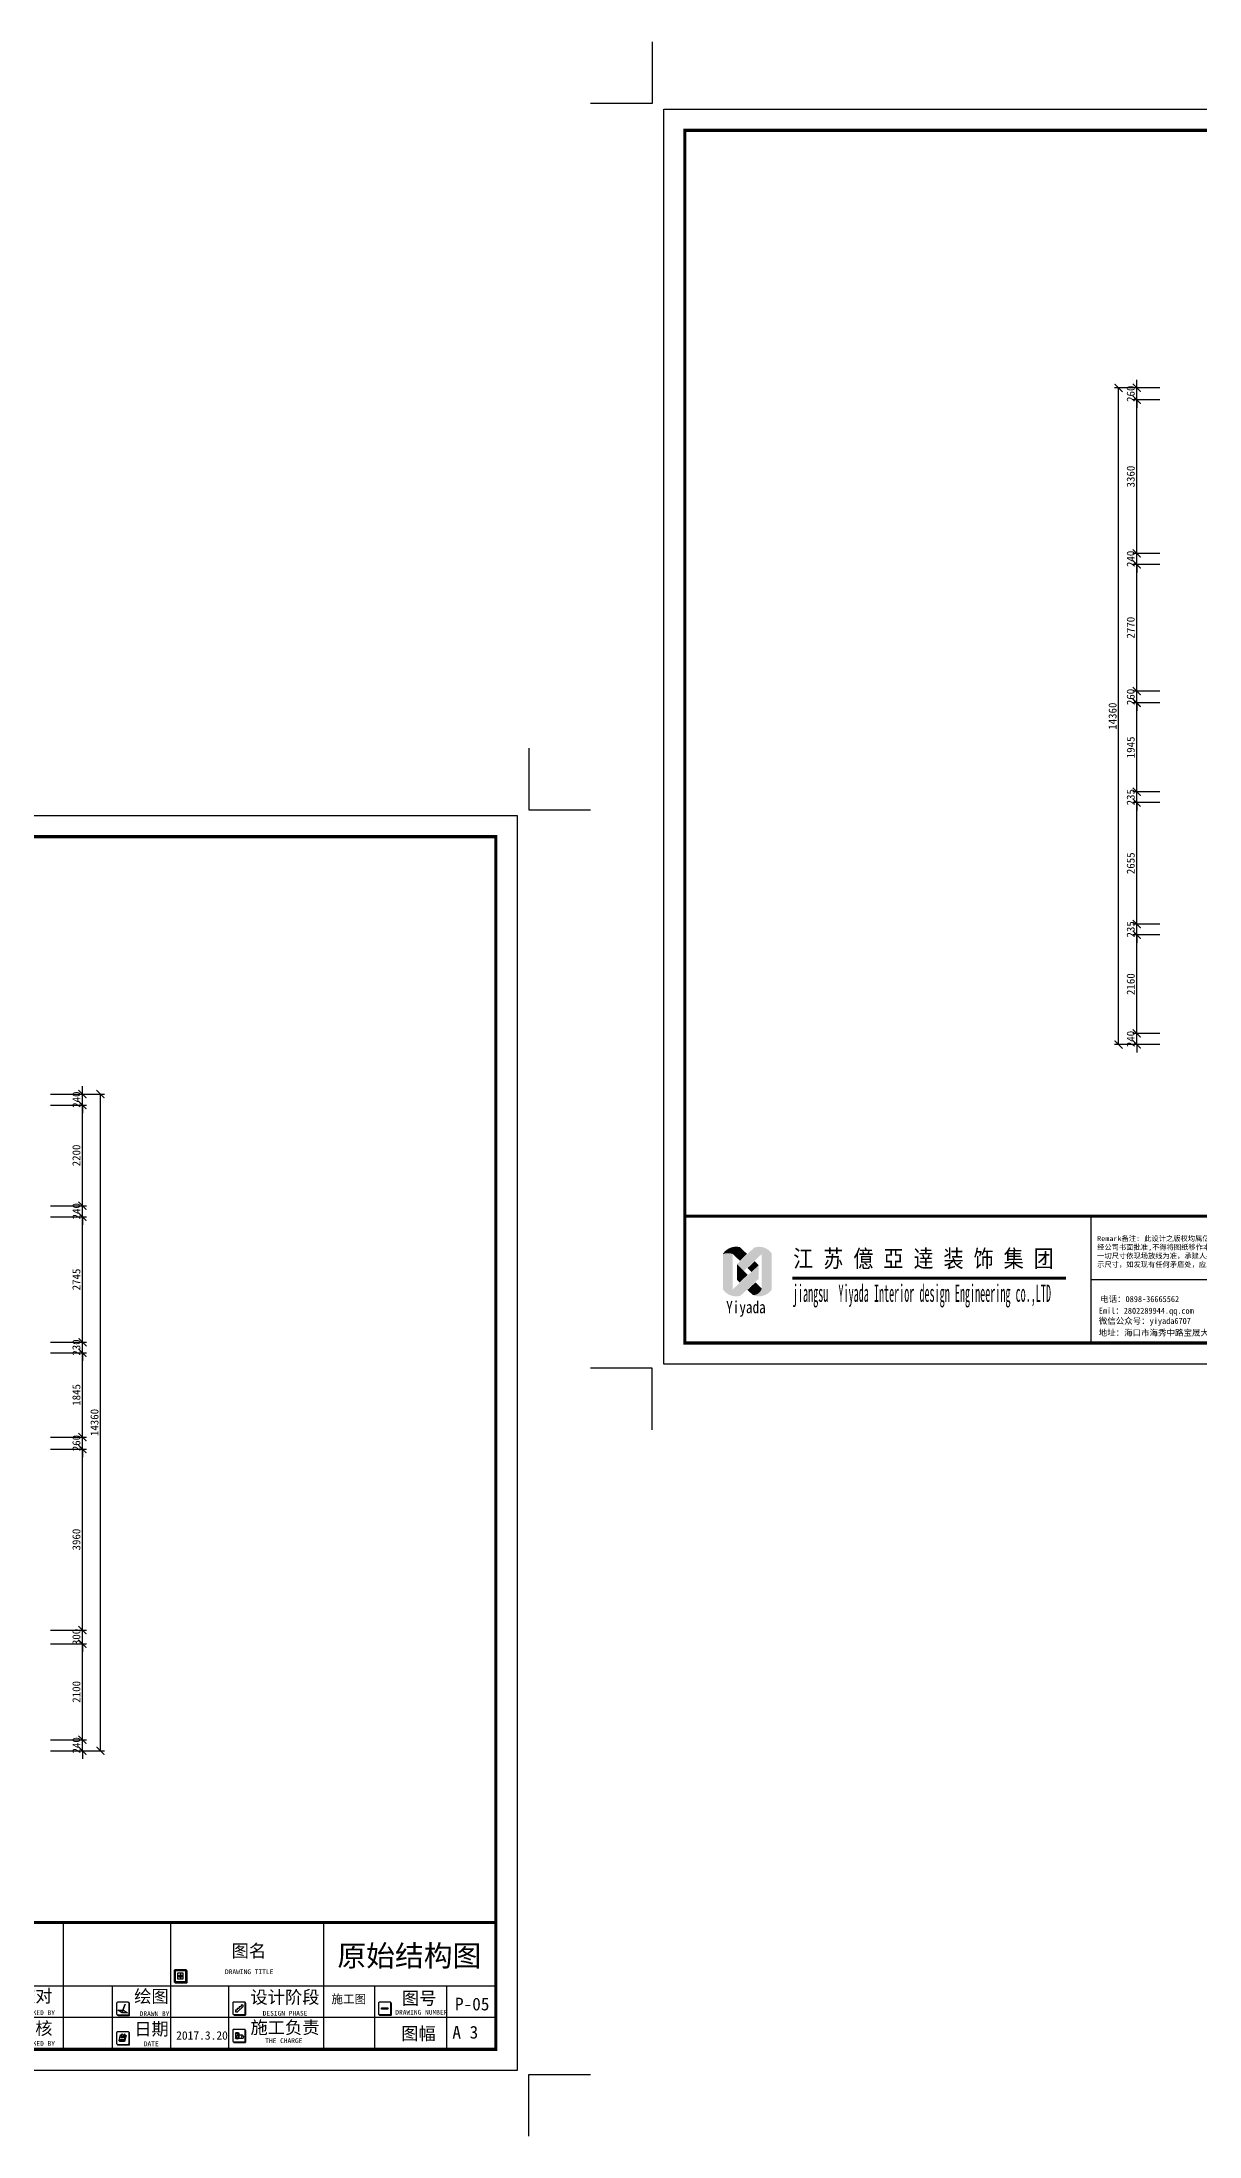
# Model space of a CAD drawing. Header units: millimetres. Extents: x -1705246 to 222838, y -3231245 to 126310.
# Drawn here: x -24833 to 494, y 80514 to 126310 of the extents above; entities that cross this region are included whole.
import ezdxf

# ---------------------------------------------------------------- set-up
doc = ezdxf.new("R2010")
doc.units = ezdxf.units.MM
doc.header["$PDMODE"] = 35
for name, color, linetype in [('0-01图框模板说明', 2, 'Continuous'), ('0-02图框细线', 136, 'Continuous'), ('0-03图名、索引', 6, 'Continuous'), ('06其他', 8, 'Continuous'), ('TK', 1, 'Continuous')]:
    doc.layers.add(name, color=color, linetype=linetype)
doc.layers.add('Z not print', color=8, linetype='Continuous', plot=False)
doc.styles.add('H1', font='')
doc.styles.get("Standard").update_dxf_attribs({"font": ''})
doc.styles.get('H1').set_extended_font_data('SimSun')
doc.styles.get('Standard').set_extended_font_data('SimSun')
doc.dimstyles.new('ISO-25', dxfattribs={"dimscale": 70, "dimtxt": 2.5, "dimasz": 2.5, "dimexe": 1.25, "dimexo": 0.625, "dimtad": 1, "dimdec": 0, "dimtxsty": 'Standard', "dimblk": 'ARCHTICK', "dimcen": 2.5, "dimclrd": 251, "dimclre": 251, "dimclrt": 3, "dimadec": 0, "dimazin": 0, "dimtfac": 1, "dimtdec": 0, "dimtix": 1, "dimtmove": 2, "dimatfit": 3, "dimfxl": 1, "dimarcsym": 0})

# ---------------------------------------------------------------- blocks, each defined once
blk = doc.blocks.new('_ArchTick')
at = {"color": 0, "linetype": 'ByBlock', "const_width": 0.15}
blk.add_lwpolyline([(-0.5, -0.5), (0.5, 0.5)], dxfattribs=at)
blk = doc.blocks.new('*D138')
at = {"color": 251, "lineweight": -2}
for p, q in [((-369, 104625), (-959, 104625)), ((-872, 104625), (-872, 104800)), ((-872, 104385), (-872, 104625)), ((-369, 104385), (-959, 104385)), ((-872, 104385), (-872, 104210))]:
    blk.add_line(p, q, dxfattribs=at)
at = {"layer": 'Defpoints', "color": 0}
for p in [(-872, 104625), (-325, 104625), (-325, 104385)]:
    blk.add_point(p, dxfattribs=at)
at = {"color": 251, "lineweight": -2, "xscale": 175, "yscale": 175, "zscale": 175}
for p, rotation in [((-872, 104625), 270), ((-872, 104385), 90)]:
    blk.add_blockref('_ArchTick', p, dxfattribs=dict(at, rotation=rotation))
at = {"color": 3, "insert": (-1003, 104505), "char_height": 175, "attachment_point": 5, "rotation": 90}
blk.add_mtext('240', dxfattribs=at)
blk = doc.blocks.new('*D139')
at = {"color": 251, "lineweight": -2}
for p, q in [((-369, 106785), (-959, 106785)), ((-872, 104625), (-872, 106785)), ((-369, 104625), (-959, 104625))]:
    blk.add_line(p, q, dxfattribs=at)
at = {"layer": 'Defpoints', "color": 0}
for p in [(-872, 106785), (-325, 106785), (-325, 104625)]:
    blk.add_point(p, dxfattribs=at)
at = {"color": 251, "lineweight": -2, "xscale": 175, "yscale": 175, "zscale": 175}
for p, rotation in [((-872, 106785), 90), ((-872, 104625), 270)]:
    blk.add_blockref('_ArchTick', p, dxfattribs=dict(at, rotation=rotation))
at = {"color": 3, "insert": (-1003, 105705), "char_height": 175, "attachment_point": 5, "rotation": 90}
blk.add_mtext('2160', dxfattribs=at)
blk = doc.blocks.new('*D140')
at = {"color": 251, "lineweight": -2}
for p, q in [((-872, 107020), (-872, 107195)), ((-369, 107020), (-959, 107020)), ((-369, 106785), (-959, 106785)), ((-872, 106785), (-872, 107020)), ((-872, 106785), (-872, 106610))]:
    blk.add_line(p, q, dxfattribs=at)
at = {"layer": 'Defpoints', "color": 0}
for p in [(-872, 107020), (-325, 107020), (-325, 106785)]:
    blk.add_point(p, dxfattribs=at)
at = {"color": 251, "lineweight": -2, "xscale": 175, "yscale": 175, "zscale": 175}
for p, rotation in [((-872, 107020), 270), ((-872, 106785), 90)]:
    blk.add_blockref('_ArchTick', p, dxfattribs=dict(at, rotation=rotation))
at = {"color": 3, "insert": (-1003, 106903), "char_height": 175, "attachment_point": 5, "rotation": 90}
blk.add_mtext('235', dxfattribs=at)
blk = doc.blocks.new('*D141')
at = {"color": 251, "lineweight": -2}
for p, q in [((-369, 109675), (-959, 109675)), ((-872, 107020), (-872, 109675)), ((-369, 107020), (-959, 107020))]:
    blk.add_line(p, q, dxfattribs=at)
at = {"layer": 'Defpoints', "color": 0}
for p in [(-872, 109675), (-325, 109675), (-325, 107020)]:
    blk.add_point(p, dxfattribs=at)
at = {"color": 251, "lineweight": -2, "xscale": 175, "yscale": 175, "zscale": 175}
for p, rotation in [((-872, 109675), 90), ((-872, 107020), 270)]:
    blk.add_blockref('_ArchTick', p, dxfattribs=dict(at, rotation=rotation))
at = {"color": 3, "insert": (-1003, 108348), "char_height": 175, "attachment_point": 5, "rotation": 90}
blk.add_mtext('2655', dxfattribs=at)
blk = doc.blocks.new('*D142')
at = {"color": 251, "lineweight": -2}
for p, q in [((-872, 109910), (-872, 110085)), ((-369, 109910), (-959, 109910)), ((-369, 109675), (-959, 109675)), ((-872, 109675), (-872, 109910)), ((-872, 109675), (-872, 109500))]:
    blk.add_line(p, q, dxfattribs=at)
at = {"layer": 'Defpoints', "color": 0}
for p in [(-872, 109910), (-325, 109910), (-325, 109675)]:
    blk.add_point(p, dxfattribs=at)
at = {"color": 251, "lineweight": -2, "xscale": 175, "yscale": 175, "zscale": 175}
for p, rotation in [((-872, 109910), 270), ((-872, 109675), 90)]:
    blk.add_blockref('_ArchTick', p, dxfattribs=dict(at, rotation=rotation))
at = {"color": 3, "insert": (-1003, 109793), "char_height": 175, "attachment_point": 5, "rotation": 90}
blk.add_mtext('235', dxfattribs=at)
blk = doc.blocks.new('*D143')
at = {"color": 251, "lineweight": -2}
for p, q in [((-369, 111855), (-959, 111855)), ((-872, 109910), (-872, 111855)), ((-369, 109910), (-959, 109910))]:
    blk.add_line(p, q, dxfattribs=at)
at = {"layer": 'Defpoints', "color": 0}
for p in [(-872, 111855), (-325, 111855), (-325, 109910)]:
    blk.add_point(p, dxfattribs=at)
at = {"color": 251, "lineweight": -2, "xscale": 175, "yscale": 175, "zscale": 175}
for p, rotation in [((-872, 111855), 90), ((-872, 109910), 270)]:
    blk.add_blockref('_ArchTick', p, dxfattribs=dict(at, rotation=rotation))
at = {"color": 3, "insert": (-1003, 110883), "char_height": 175, "attachment_point": 5, "rotation": 90}
blk.add_mtext('1945', dxfattribs=at)
blk = doc.blocks.new('*D144')
at = {"color": 251, "lineweight": -2}
for p, q in [((-872, 112115), (-872, 112290)), ((-369, 112115), (-959, 112115)), ((-369, 111855), (-959, 111855)), ((-872, 111855), (-872, 112115)), ((-872, 111855), (-872, 111680))]:
    blk.add_line(p, q, dxfattribs=at)
at = {"layer": 'Defpoints', "color": 0}
for p in [(-872, 112115), (-325, 112115), (-325, 111855)]:
    blk.add_point(p, dxfattribs=at)
at = {"color": 251, "lineweight": -2, "xscale": 175, "yscale": 175, "zscale": 175}
for p, rotation in [((-872, 112115), 270), ((-872, 111855), 90)]:
    blk.add_blockref('_ArchTick', p, dxfattribs=dict(at, rotation=rotation))
at = {"color": 3, "insert": (-1003, 111985), "char_height": 175, "attachment_point": 5, "rotation": 90}
blk.add_mtext('260', dxfattribs=at)
blk = doc.blocks.new('*D145')
at = {"color": 251, "lineweight": -2}
for p, q in [((-369, 114885), (-959, 114885)), ((-872, 112115), (-872, 114885)), ((-369, 112115), (-959, 112115))]:
    blk.add_line(p, q, dxfattribs=at)
at = {"layer": 'Defpoints', "color": 0}
for p in [(-872, 114885), (-325, 114885), (-325, 112115)]:
    blk.add_point(p, dxfattribs=at)
at = {"color": 251, "lineweight": -2, "xscale": 175, "yscale": 175, "zscale": 175}
for p, rotation in [((-872, 114885), 90), ((-872, 112115), 270)]:
    blk.add_blockref('_ArchTick', p, dxfattribs=dict(at, rotation=rotation))
at = {"color": 3, "insert": (-1003, 113500), "char_height": 175, "attachment_point": 5, "rotation": 90}
blk.add_mtext('2770', dxfattribs=at)
blk = doc.blocks.new('*D146')
at = {"color": 251, "lineweight": -2}
for p, q in [((-369, 115125), (-959, 115125)), ((-872, 115125), (-872, 115300)), ((-872, 114885), (-872, 115125)), ((-369, 114885), (-959, 114885)), ((-872, 114885), (-872, 114710))]:
    blk.add_line(p, q, dxfattribs=at)
at = {"layer": 'Defpoints', "color": 0}
for p in [(-872, 115125), (-325, 115125), (-325, 114885)]:
    blk.add_point(p, dxfattribs=at)
at = {"color": 251, "lineweight": -2, "xscale": 175, "yscale": 175, "zscale": 175}
for p, rotation in [((-872, 115125), 270), ((-872, 114885), 90)]:
    blk.add_blockref('_ArchTick', p, dxfattribs=dict(at, rotation=rotation))
at = {"color": 3, "insert": (-1003, 115005), "char_height": 175, "attachment_point": 5, "rotation": 90}
blk.add_mtext('240', dxfattribs=at)
blk = doc.blocks.new('*D147')
at = {"color": 251, "lineweight": -2}
for p, q in [((-369, 118485), (-959, 118485)), ((-872, 115125), (-872, 118485)), ((-369, 115125), (-959, 115125))]:
    blk.add_line(p, q, dxfattribs=at)
at = {"layer": 'Defpoints', "color": 0}
for p in [(-872, 118485), (-325, 118485), (-325, 115125)]:
    blk.add_point(p, dxfattribs=at)
at = {"color": 251, "lineweight": -2, "xscale": 175, "yscale": 175, "zscale": 175}
for p, rotation in [((-872, 118485), 90), ((-872, 115125), 270)]:
    blk.add_blockref('_ArchTick', p, dxfattribs=dict(at, rotation=rotation))
at = {"color": 3, "insert": (-1003, 116805), "char_height": 175, "attachment_point": 5, "rotation": 90}
blk.add_mtext('3360', dxfattribs=at)
blk = doc.blocks.new('*D148')
at = {"color": 251, "lineweight": -2}
for p, q in [((-369, 118745), (-959, 118745)), ((-872, 118745), (-872, 118920)), ((-872, 118485), (-872, 118745)), ((-369, 118485), (-959, 118485)), ((-872, 118485), (-872, 118310))]:
    blk.add_line(p, q, dxfattribs=at)
at = {"layer": 'Defpoints', "color": 0}
for p in [(-872, 118745), (-325, 118745), (-325, 118485)]:
    blk.add_point(p, dxfattribs=at)
at = {"color": 251, "lineweight": -2, "xscale": 175, "yscale": 175, "zscale": 175}
for p, rotation in [((-872, 118745), 270), ((-872, 118485), 90)]:
    blk.add_blockref('_ArchTick', p, dxfattribs=dict(at, rotation=rotation))
at = {"color": 3, "insert": (-1003, 118615), "char_height": 175, "attachment_point": 5, "rotation": 90}
blk.add_mtext('260', dxfattribs=at)
blk = doc.blocks.new('hgggg')
at = {"layer": '0-01图框模板说明'}
for points in [[(3564.11, 399.47, -0.414214), (3563.92, 399.28), (3561.36, 399.28, -0.071272), (3561.3, 399.28, 0.348143), (3561.5, 399.13), (3564.05, 399.13, 0.414214), (3564.25, 399.33), (3564.25, 401.89, 0.333108), (3564.11, 402.08, -0.057743), (3564.11, 402.03)], [(3550.49, 391.78, -0.414214), (3550.29, 391.59), (3547.73, 391.59, -0.071272), (3547.68, 391.59, 0.348143), (3547.87, 391.44), (3550.43, 391.44, 0.414214), (3550.62, 391.64), (3550.62, 394.2, 0.333108), (3550.48, 394.39, -0.057743), (3550.49, 394.34)], [(3578.01, 391.85, -0.414214), (3577.81, 391.65), (3575.26, 391.65, -0.071272), (3575.2, 391.66, 0.348143), (3575.39, 391.51), (3577.95, 391.51, 0.414214), (3578.15, 391.7), (3578.15, 394.26, 0.333108), (3578.01, 394.45, -0.057743), (3578.01, 394.4)], [(3612.51, 391.82, -0.414214), (3612.31, 391.62), (3609.76, 391.62, -0.071272), (3609.7, 391.63, 0.348143), (3609.89, 391.48), (3612.45, 391.48, 0.414214), (3612.65, 391.67), (3612.65, 394.23, 0.333108), (3612.51, 394.42, -0.057743), (3612.51, 394.38)], [(3610.26, 393.25), (3611.74, 393.25), (3611.74, 392.89), (3610.26, 392.89)], [(3550.49, 384.79, -0.414214), (3550.29, 384.59), (3547.73, 384.59, -0.071272), (3547.68, 384.6, 0.348143), (3547.87, 384.45), (3550.43, 384.45, 0.414214), (3550.62, 384.64), (3550.62, 387.2, 0.333108), (3550.48, 387.39, -0.057743), (3550.49, 387.35)], [(3578.01, 385.37, -0.414214), (3577.81, 385.18), (3575.26, 385.18, -0.071272), (3575.2, 385.18, 0.348143), (3575.39, 385.03), (3577.95, 385.03, 0.414214), (3578.15, 385.23), (3578.15, 387.79, 0.333108), (3578.01, 387.98, -0.057743), (3578.01, 387.93)]]:
    blk.add_hatch(color=8, dxfattribs=at).paths.add_polyline_path(points)
h = blk.add_hatch(color=8, dxfattribs=at)
h.paths.add_polyline_path([(3562.64, 400.99), (3562.38, 400.99), (3562.38, 400.75), (3562.64, 400.75)])
h.paths.add_polyline_path([(3562.64, 400.75), (3562.89, 400.75), (3562.89, 400.99), (3562.64, 400.99)])
h.paths.add_polyline_path([(3562.64, 400.75), (3562.64, 400.52), (3562.89, 400.52), (3562.89, 400.75)])
h.paths.add_polyline_path([(3562.64, 400.75), (3562.38, 400.75), (3562.38, 400.52), (3562.64, 400.52)])
at = {"layer": '06其他', "linetype": 'ByBlock'}
h = blk.add_hatch(color=7, dxfattribs=at)
h.set_gradient(color1=(255, 241, 220), color2=(255, 110, 0), rotation=45, tint=1, name='HEMISPHERICAL')
h.paths.add_polyline_path([(3236.45, 404.6), (3236.45, 404.49, -0.16489), (3238.73, 404.49), (3240.42, 402.87), (3242.1, 404.5), (3240.44, 406.09, 0.313173)])
h = blk.add_hatch(color=20, dxfattribs=at)
h.set_gradient(color1=(255, 63, 0), color2=(253, 236, 196), tint=1, name='HEMISPHERICAL')
h.paths.add_polyline_path([(3236.45, 396.06, 0.322561), (3240.57, 394.61, -0.167756), (3238.73, 396.1), (3238.73, 404.49, 0.16489), (3236.45, 404.49)])
h = blk.add_hatch(color=20, dxfattribs=at)
h.set_gradient(color1=(255, 63, 0), color2=(253, 236, 196), rotation=45, tint=1)
h.paths.add_polyline_path([(3238.73, 396.1, 0.167756), (3240.57, 394.61), (3244.88, 398.63), (3244.88, 401.83)])
h = blk.add_hatch(color=16, dxfattribs=at)
h.set_gradient(color1=(127, 0, 0), color2=(204, 0, 0), rotation=135, tint=1, name='INVHEMISPHERICAL')
h.paths.add_polyline_path([(3239.73, 402.05), (3241.33, 400.45), (3245.63, 404.5, -0.337042), (3247.93, 404.67, 0.33371), (3243.79, 405.98)])
h = blk.add_hatch(color=18, dxfattribs=at)
h.set_gradient(color1=(76, 0, 0), color2=(127, 0, 0), rotation=45, tint=1, name='CURVED')
h.paths.add_polyline_path([(3239.73, 402.05), (3239.73, 398.39), (3240.37, 397.77), (3242.25, 399.53)])
h = blk.add_hatch(color=11, dxfattribs=at)
h.set_gradient(color1=(254, 140, 88), color2=(97, 0, 2), rotation=45, tint=1, name='HEMISPHERICAL')
h.paths.add_polyline_path([(3242.22, 401.14), (3243.16, 400.23), (3244.88, 401.83), (3243.92, 402.75)])
h = blk.add_hatch(color=1, dxfattribs=at)
h.set_gradient(color1=(255, 0, 0), color2=(255, 127, 0), tint=1, name='INVHEMISPHERICAL')
h.paths.add_polyline_path([(3247.93, 404.67, 0.339601), (3245.61, 404.49), (3245.61, 396.3, -0.318809), (3243.51, 394.73, 0.343219), (3247.93, 395.99)])
h = blk.add_hatch(color=16, dxfattribs=at)
h.set_gradient(color1=(127, 0, 0), color2=(204, 0, 0), rotation=45, tint=1, name='CURVED')
h.paths.add_polyline_path([(3245.61, 396.3), (3244.1, 397.75), (3242.21, 395.99), (3243.51, 394.73, 0.318809)])
at = {"layer": '0-01图框模板说明', "color": 8}
for p, q in [((3561.98, 400.75), (3563.29, 400.75)), ((3562.64, 401.41), (3562.64, 400.1)), ((3548.9, 392.34), (3548.88, 392.3)), ((3548.88, 392.3), (3548.89, 392.28)), ((3548.91, 392.33), (3548.89, 392.28)), ((3548.9, 392.3), (3548.89, 392.28)), ((3548.92, 392.33), (3548.9, 392.3)), ((3575.67, 392.73), (3575.67, 392.32)), ((3575.67, 392.73), (3576.12, 392.73)), ((3575.67, 392.32), (3576.13, 392.32)), ((3576.12, 393.15), (3576.56, 393.15)), ((3576.12, 393.15), (3576.12, 392.73)), ((3577.45, 393.49), (3576.13, 392.32)), ((3576.56, 393.56), (3576.56, 393.15)), ((3576.56, 393.56), (3577.01, 393.56)), ((3577.01, 393.95), (3577.45, 393.95)), ((3577.01, 393.95), (3577.01, 393.56)), ((3577.45, 393.95), (3577.45, 393.49)), ((3549.63, 386.78), (3549.3, 385.36)), ((3549.68, 386.74), (3549.35, 385.32)), ((3549.72, 386.71), (3549.39, 385.29)), ((3549.76, 386.67), (3549.43, 385.25)), ((3549.59, 386.82), (3549.76, 386.67)), ((3575.68, 387.24), (3575.68, 386.03)), ((3577.38, 386.76), (3576.17, 386.76)), ((3576.49, 387.24), (3576.49, 386.03)), ((3548.12, 385.4), (3548.29, 385.25)), ((3549.3, 385.36), (3548.17, 385.36)), ((3549.35, 385.32), (3548.21, 385.32)), ((3549.39, 385.29), (3548.26, 385.29)), ((3549.43, 385.25), (3548.29, 385.25)), ((3577.38, 385.95), (3576.17, 385.95))]:
    blk.add_line(p, q, dxfattribs=at)
at = {"layer": '0-01图框模板说明', "color": 2, "const_width": 0.724}
blk.add_lwpolyline([(3637.38, 670.41), (3637.38, 383.41), (3227.38, 383.41), (3227.38, 670.41)], close=True, dxfattribs=at)
blk.add_lwpolyline([(3637.38, 413.41), (3227.33, 413.41)], dxfattribs=at)
at = {"layer": '0-01图框模板说明', "color": 8}
for points in [[(3561.36, 399.28), (3563.92, 399.28, 0.414214), (3564.11, 399.47), (3564.11, 402.03, 0.414214), (3563.92, 402.23), (3561.36, 402.23, 0.414214), (3561.16, 402.03), (3561.16, 399.47, 0.414214)], [(3547.73, 391.59), (3550.29, 391.59, 0.414214), (3550.49, 391.78), (3550.49, 394.34, 0.414214), (3550.29, 394.54), (3547.73, 394.54, 0.414214), (3547.54, 394.34), (3547.54, 391.78, 0.414214)], [(3549.55, 393.92), (3549.44, 393.95), (3549.44, 393.97, -0.451962), (3549.51, 394), (3549.52, 393.99, -0.418435), (3549.55, 393.93)], [(3575.26, 391.65), (3577.81, 391.65, 0.414214), (3578.01, 391.85), (3578.01, 394.4, 0.414214), (3577.81, 394.6), (3575.26, 394.6, 0.414214), (3575.06, 394.4), (3575.06, 391.85, 0.414214)], [(3609.76, 391.62), (3612.31, 391.62, 0.414214), (3612.51, 391.82), (3612.51, 394.38, 0.414214), (3612.31, 394.57), (3609.76, 394.57, 0.414214), (3609.56, 394.38), (3609.56, 391.82, 0.414214)], [(3547.73, 384.59), (3550.29, 384.59, 0.414214), (3550.49, 384.79), (3550.49, 387.35, 0.414214), (3550.29, 387.54), (3547.73, 387.54, 0.414214), (3547.54, 387.35), (3547.54, 384.79, 0.414214)], [(3575.26, 385.18), (3577.81, 385.18, 0.414214), (3578.01, 385.37), (3578.01, 387.93, 0.414214), (3577.81, 388.13), (3575.26, 388.13, 0.414214), (3575.06, 387.93), (3575.06, 385.37, 0.414214)]]:
    blk.add_lwpolyline(points, format="xyb", close=True, dxfattribs=at)
for points in [[(3561.3, 399.28, 0.348143), (3561.5, 399.13), (3564.05, 399.13, 0.414214), (3564.25, 399.33), (3564.25, 401.89, 0.333108), (3564.11, 402.08)], [(3547.68, 391.59, 0.348143), (3547.87, 391.44), (3550.43, 391.44, 0.414214), (3550.62, 391.64), (3550.62, 394.2, 0.333108), (3550.48, 394.39)], [(3575.2, 391.66, 0.348143), (3575.39, 391.51), (3577.95, 391.51, 0.414214), (3578.15, 391.7), (3578.15, 394.26, 0.333108), (3578.01, 394.45)], [(3609.7, 391.63, 0.348143), (3609.89, 391.48), (3612.45, 391.48, 0.414214), (3612.65, 391.67), (3612.65, 394.23, 0.333108), (3612.51, 394.42)], [(3547.68, 384.6, 0.348143), (3547.87, 384.45), (3550.43, 384.45, 0.414214), (3550.62, 384.64), (3550.62, 387.2, 0.333108), (3550.48, 387.39)], [(3575.2, 385.18, 0.348143), (3575.39, 385.03), (3577.95, 385.03, 0.414214), (3578.15, 385.23), (3578.15, 387.79, 0.333108), (3578.01, 387.98)]]:
    blk.add_lwpolyline(points, format="xyb", dxfattribs=at)
for points in [[(3561.37, 399.48), (3563.91, 399.48), (3563.91, 402.02), (3561.37, 402.02)], [(3561.98, 400.1), (3563.29, 400.1), (3563.29, 401.41), (3561.98, 401.41)], [(3562.38, 400.99), (3562.89, 400.99), (3562.89, 400.52), (3562.38, 400.52)], [(3548.92, 392.33), (3548.9, 392.34), (3548.94, 392.57), (3549.04, 392.54)], [(3549.51, 393.82), (3549.4, 393.85), (3548.94, 392.57), (3549.04, 392.54)], [(3549.55, 393.91), (3549.44, 393.96), (3549.4, 393.86), (3549.51, 393.81)], [(3610.26, 393.25), (3611.74, 393.25), (3611.74, 392.89), (3610.26, 392.89)], [(3548.41, 385.73), (3548.52, 385.73), (3548.49, 385.65), (3548.38, 385.65)], [(3548.72, 386.48), (3549.18, 386.48), (3549.07, 386.11), (3548.6, 386.11)], [(3548.63, 385.73), (3548.74, 385.73), (3548.71, 385.65), (3548.6, 385.65)], [(3548.84, 385.73), (3548.95, 385.73), (3548.93, 385.65), (3548.81, 385.65)], [(3549.06, 385.73), (3549.17, 385.73), (3549.14, 385.65), (3549.03, 385.65)]]:
    blk.add_lwpolyline(points, close=True, dxfattribs=at)
for points in [[(3549.11, 392.7), (3549.15, 392.7), (3550.12, 392.07), (3548.82, 392.07), (3547.85, 392.7), (3548.98, 392.7)], [(3548.7, 386.82), (3549.59, 386.82), (3549.26, 385.4), (3548.12, 385.4), (3548.45, 386.82), (3548.65, 386.82)]]:
    blk.add_lwpolyline(points, dxfattribs=at)
blk.add_circle((3549.28, 386.66), 0.04, dxfattribs=at)
for centre, radius, start, end in [((3548.67, 386.66), 0.04, 133.5405, 58.5094), ((3548.94, 386.72), 0.301, 120.0838, 193.4607), ((3548.67, 386.67), 0.0305, 218.3923, 328.4538), ((3548.94, 386.73), 0.249, 118.9884, 196.0214), ((3548.69, 386.65), 0.04, 72.6047, 87.6936), ((3548.83, 386.84), 0.146, 350.5454, 105.731), ((3548.81, 386.83), 0.115, 355.4404, 89.6822), ((3549.55, 386.72), 0.301, 127.1675, 193.4607), ((3549.3, 386.65), 0.04, 72.6047, 215.7707), ((3549.28, 386.67), 0.0305, 218.3923, 328.4538), ((3549.54, 386.73), 0.24, 120.88, 197.6449), ((3549.43, 386.88), 0.102, 75.6414, 126.1244), ((3549.42, 386.86), 0.0801, 333.2308, 96.566), ((3549.42, 386.86), 0.124, 340.7006, 72.9302)]:
    blk.add_arc(centre, radius, start, end, dxfattribs=at)
for centre, major_axis in [((3576.08, 387.24), (-0.401, 0)), ((3576.17, 386.35), (0, 0.401)), ((3577.38, 386.35), (0, 0.401)), ((3576.08, 386.03), (-0.401, 0))]:
    blk.add_ellipse(centre, major_axis=major_axis, ratio=0.454196, dxfattribs=at)
at = {"layer": '0-02图框细线'}
for p, q in [((3323.65, 383.41), (3323.65, 413.41)), ((3534.96, 398.41), (3534.96, 413.41)), ((3560.37, 383.41), (3560.37, 413.41)), ((3596.6, 398.41), (3596.6, 413.41)), ((3323.65, 398.41), (3637.38, 398.41)), ((3534.96, 383.41), (3534.96, 398.41)), ((3546.55, 383.41), (3546.55, 398.41)), ((3574.07, 383.41), (3574.07, 398.41)), ((3596.6, 383.41), (3596.6, 398.41)), ((3608.67, 383.41), (3608.67, 398.41)), ((3625.66, 398.41), (3625.66, 383.41)), ((3637.38, 390.91), (3485.71, 390.91))]:
    blk.add_line(p, q, dxfattribs=at)
blk.add_lwpolyline([(3642.38, 675.41), (3642.38, 378.41), (3222.38, 378.41), (3222.38, 675.41)], close=True, dxfattribs=at)
at = {"layer": '0-02图框细线', "ltscale": 0.2, "const_width": 0.666}
blk.add_lwpolyline([(3252.82, 398.77), (3317.66, 398.77)], dxfattribs=at)
at = {"layer": 'Z not print', "color": 5}
for points in [[(3219.62, 691.34), (3219.62, 676.74), (3205.02, 676.74)], [(3645.14, 691.34), (3645.14, 676.74), (3659.75, 676.74)], [(3219.62, 362.88), (3219.62, 377.48), (3205.02, 377.48)], [(3645.14, 362.88), (3645.14, 377.48), (3659.75, 377.48)]]:
    blk.add_lwpolyline(points, dxfattribs=at)
at = {"layer": '0-02图框细线'}
for s, insert, char_height, attachment_point in [('{\\fSimHei|b0|i0|c134|p2;Remark备注: 此设计之版权均属亿亚达设计公司所有，未\\P经公司书面批准,不得将图纸移作本次工程以外的其他用途;\\P一切尺寸依现场放线为准，承建人必须在工地核对图纸所\\P示尺寸，如发现有任何矛盾处，应立即通知设计师。}', (3325.04, 401.2), 1.2293, 7), ('{\\fSimSun|b0|i0|c134|p2;图名}', (3574.77, 406.57), 3, 4), ('{\\fSimSun|b0|i0|c134|p2;DRAWING TITLE}', (3573.2, 401.77), 1.1268, 4), ('{\\fSimSun|b0|i0|c134|p2;校对}', (3524.17, 395.88), 3, 4), ('{\\fSimSun|b0|i0|c134|p2;绘图}', (3551.69, 395.79), 3, 4), ('{\\fSimSun|b0|i0|c134|p2;设计阶段}', (3579.22, 395.59), 3, 4), ('{\\fSimHei|b0|i0|c134|p2;施工图}', (3602.52, 395.2), 2, 5), ('{\\fSimSun|b0|i0|c134|p2;图号}', (3615.08, 395.34), 3, 4), ('{\\fSimSun|b0|i0|c134|p2;Emil：2802289944.qq.com}', (3325.43, 390.84), 1.4341, 4), ('{\\fSimSun|b0|i0|c134|p2;电话：0898-36665562  }', (3325.75, 393.73), 1.4341, 4), ('{\\fSimSun|b0|i0|c134|p2;CHECKED BY}', (3524.12, 392.09), 1.1268, 4), ('{\\fSimSun|b0|i0|c134|p2;DRAWN BY}', (3552.99, 391.85), 1.1268, 4), ('{\\fSimSun|b0|i0|c134|p2;DESIGN PHASE}', (3582.13, 391.94), 1.1268, 4), ('{\\fSimSun|b0|i0|c134|p2;DRAWING NUMBER}', (3613.53, 392.18), 1.1268, 4), ('{\\fSimSun|b0|i0|c134|p2;微信公众号：yiyada6707}', (3325.43, 388.43), 1.4341, 4), ('{\\fSimSun|b0|i0|c134|p2;地址：海口市海秀中路宝晟大厦 5 层 501号}', (3325.41, 385.76), 1.4341, 4), ('{\\fSimSun|b0|i0|c134|p2;审核}', (3524.17, 388.21), 3, 4), ('{\\fSimSun|b0|i0|c134|p2;日期}', (3551.69, 388.07), 3, 4), ('2017.3.20', (3561.63, 386.68), 2, 4), ('{\\fSimSun|b0|i0|c134|p2;施工负责}', (3579.22, 388.42), 3, 4), ('{\\fSimSun|b0|i0|c134|p2;图幅}', (3614.92, 387), 3, 4), ('{\\fSimSun|b0|i0|c134|p2;A 3}', (3627.05, 387.44), 3, 4), ('{\\fSimSun|b0|i0|c134|p2;CHECKED BY}', (3524.12, 384.81), 1.1268, 4), ('{\\fSimSun|b0|i0|c134|p2;DATE}', (3553.97, 384.71), 1.1268, 4), ('{\\fSimSun|b0|i0|c134|p2;THE CHARGE}', (3582.72, 385.45), 1.1268, 4)]:
    blk.add_mtext(s, dxfattribs=dict(at, insert=insert, char_height=char_height, attachment_point=attachment_point))
at = {"layer": 'TK', "color": 150, "style": 'H1'}
for s, height, width, p in [('江 苏 億 亞 逹 装 饰 集 团', 4.0976, 0.85, (3253.05, 401.34)), ('jiangsu  Yiyada Interior design Engineering co.,LTD', 4.0976, 0.43, (3252.98, 393.15)), ('Yiyada ', 2.868, 0.8, (3237.17, 390.46))]:
    blk.add_text(s, height=height, dxfattribs=dict(at, width=width)).set_placement(p)
blk = doc.blocks.new('*D286')
at = {"color": 251, "lineweight": -2}
for p, q in [((-23945, 89179), (-23945, 89354)), ((-24644, 89179), (-23858, 89179)), ((-24644, 88939), (-23858, 88939)), ((-23945, 88939), (-23945, 89179)), ((-23945, 88939), (-23945, 88764))]:
    blk.add_line(p, q, dxfattribs=at)
at = {"layer": 'Defpoints', "color": 0}
for p in [(-24688, 89179), (-24688, 88939), (-23945, 89179)]:
    blk.add_point(p, dxfattribs=at)
at = {"color": 251, "lineweight": -2, "xscale": 175, "yscale": 175, "zscale": 175}
for p, rotation in [((-23945, 89179), 270), ((-23945, 88939), 90)]:
    blk.add_blockref('_ArchTick', p, dxfattribs=dict(at, rotation=rotation))
at = {"color": 3, "insert": (-24077, 89059), "char_height": 175, "attachment_point": 5, "rotation": 90}
blk.add_mtext('240', dxfattribs=at)
blk = doc.blocks.new('*D287')
at = {"color": 251, "lineweight": -2}
for p, q in [((-24644, 91279), (-23858, 91279)), ((-23945, 89179), (-23945, 91279)), ((-24644, 89179), (-23858, 89179))]:
    blk.add_line(p, q, dxfattribs=at)
at = {"layer": 'Defpoints', "color": 0}
for p in [(-24688, 91279), (-23945, 91279), (-24688, 89179)]:
    blk.add_point(p, dxfattribs=at)
at = {"color": 251, "lineweight": -2, "xscale": 175, "yscale": 175, "zscale": 175}
for p, rotation in [((-23945, 91279), 90), ((-23945, 89179), 270)]:
    blk.add_blockref('_ArchTick', p, dxfattribs=dict(at, rotation=rotation))
at = {"color": 3, "insert": (-24077, 90229), "char_height": 175, "attachment_point": 5, "rotation": 90}
blk.add_mtext('2100', dxfattribs=at)
blk = doc.blocks.new('*D288')
at = {"color": 251, "lineweight": -2}
for p, q in [((-23945, 91579), (-23945, 91754)), ((-24644, 91579), (-23858, 91579)), ((-24644, 91279), (-23858, 91279)), ((-23945, 91279), (-23945, 91579)), ((-23945, 91279), (-23945, 91104))]:
    blk.add_line(p, q, dxfattribs=at)
at = {"layer": 'Defpoints', "color": 0}
for p in [(-24688, 91579), (-24688, 91279), (-23945, 91579)]:
    blk.add_point(p, dxfattribs=at)
at = {"color": 251, "lineweight": -2, "xscale": 175, "yscale": 175, "zscale": 175}
for p, rotation in [((-23945, 91579), 270), ((-23945, 91279), 90)]:
    blk.add_blockref('_ArchTick', p, dxfattribs=dict(at, rotation=rotation))
at = {"color": 3, "insert": (-24077, 91429), "char_height": 175, "attachment_point": 5, "rotation": 90}
blk.add_mtext('300', dxfattribs=at)
blk = doc.blocks.new('*D289')
at = {"color": 251, "lineweight": -2}
for p, q in [((-24644, 95539), (-23858, 95539)), ((-23945, 91579), (-23945, 95539)), ((-24644, 91579), (-23858, 91579))]:
    blk.add_line(p, q, dxfattribs=at)
at = {"layer": 'Defpoints', "color": 0}
for p in [(-24688, 95539), (-23945, 95539), (-24688, 91579)]:
    blk.add_point(p, dxfattribs=at)
at = {"color": 251, "lineweight": -2, "xscale": 175, "yscale": 175, "zscale": 175}
for p, rotation in [((-23945, 95539), 90), ((-23945, 91579), 270)]:
    blk.add_blockref('_ArchTick', p, dxfattribs=dict(at, rotation=rotation))
at = {"color": 3, "insert": (-24077, 93559), "char_height": 175, "attachment_point": 5, "rotation": 90}
blk.add_mtext('3960', dxfattribs=at)
blk = doc.blocks.new('*D290')
at = {"color": 251, "lineweight": -2}
for p, q in [((-24644, 95799), (-23858, 95799)), ((-23945, 95799), (-23945, 95974)), ((-23945, 95539), (-23945, 95799)), ((-24644, 95539), (-23858, 95539)), ((-23945, 95539), (-23945, 95364))]:
    blk.add_line(p, q, dxfattribs=at)
at = {"layer": 'Defpoints', "color": 0}
for p in [(-24688, 95799), (-23945, 95799), (-24688, 95539)]:
    blk.add_point(p, dxfattribs=at)
at = {"color": 251, "lineweight": -2, "xscale": 175, "yscale": 175, "zscale": 175}
for p, rotation in [((-23945, 95799), 270), ((-23945, 95539), 90)]:
    blk.add_blockref('_ArchTick', p, dxfattribs=dict(at, rotation=rotation))
at = {"color": 3, "insert": (-24077, 95669), "char_height": 175, "attachment_point": 5, "rotation": 90}
blk.add_mtext('260', dxfattribs=at)
blk = doc.blocks.new('*D291')
at = {"color": 251, "lineweight": -2}
for p, q in [((-24644, 97644), (-23858, 97644)), ((-23945, 95799), (-23945, 97644)), ((-24644, 95799), (-23858, 95799))]:
    blk.add_line(p, q, dxfattribs=at)
at = {"layer": 'Defpoints', "color": 0}
for p in [(-24688, 97644), (-23945, 97644), (-24688, 95799)]:
    blk.add_point(p, dxfattribs=at)
at = {"color": 251, "lineweight": -2, "xscale": 175, "yscale": 175, "zscale": 175}
for p, rotation in [((-23945, 97644), 90), ((-23945, 95799), 270)]:
    blk.add_blockref('_ArchTick', p, dxfattribs=dict(at, rotation=rotation))
at = {"color": 3, "insert": (-24077, 96722), "char_height": 175, "attachment_point": 5, "rotation": 90}
blk.add_mtext('1845', dxfattribs=at)
blk = doc.blocks.new('*D292')
at = {"color": 251, "lineweight": -2}
for p, q in [((-23945, 97874), (-23945, 98049)), ((-24644, 97874), (-23858, 97874)), ((-24644, 97644), (-23858, 97644)), ((-23945, 97644), (-23945, 97874)), ((-23945, 97644), (-23945, 97469))]:
    blk.add_line(p, q, dxfattribs=at)
at = {"layer": 'Defpoints', "color": 0}
for p in [(-24688, 97874), (-24688, 97644), (-23945, 97874)]:
    blk.add_point(p, dxfattribs=at)
at = {"color": 251, "lineweight": -2, "xscale": 175, "yscale": 175, "zscale": 175}
for p, rotation in [((-23945, 97874), 270), ((-23945, 97644), 90)]:
    blk.add_blockref('_ArchTick', p, dxfattribs=dict(at, rotation=rotation))
at = {"color": 3, "insert": (-24077, 97759), "char_height": 175, "attachment_point": 5, "rotation": 90}
blk.add_mtext('230', dxfattribs=at)
blk = doc.blocks.new('*D293')
at = {"color": 251, "lineweight": -2}
for p, q in [((-24644, 100619), (-23858, 100619)), ((-23945, 97874), (-23945, 100619)), ((-24644, 97874), (-23858, 97874))]:
    blk.add_line(p, q, dxfattribs=at)
at = {"layer": 'Defpoints', "color": 0}
for p in [(-24688, 100619), (-23945, 100619), (-24688, 97874)]:
    blk.add_point(p, dxfattribs=at)
at = {"color": 251, "lineweight": -2, "xscale": 175, "yscale": 175, "zscale": 175}
for p, rotation in [((-23945, 100619), 90), ((-23945, 97874), 270)]:
    blk.add_blockref('_ArchTick', p, dxfattribs=dict(at, rotation=rotation))
at = {"color": 3, "insert": (-24077, 99247), "char_height": 175, "attachment_point": 5, "rotation": 90}
blk.add_mtext('2745', dxfattribs=at)
blk = doc.blocks.new('*D294')
at = {"color": 251, "lineweight": -2}
for p, q in [((-24644, 100859), (-23858, 100859)), ((-23945, 100859), (-23945, 101034)), ((-23945, 100619), (-23945, 100859)), ((-24644, 100619), (-23858, 100619)), ((-23945, 100619), (-23945, 100444))]:
    blk.add_line(p, q, dxfattribs=at)
at = {"layer": 'Defpoints', "color": 0}
for p in [(-24688, 100859), (-23945, 100859), (-24688, 100619)]:
    blk.add_point(p, dxfattribs=at)
at = {"color": 251, "lineweight": -2, "xscale": 175, "yscale": 175, "zscale": 175}
for p, rotation in [((-23945, 100859), 270), ((-23945, 100619), 90)]:
    blk.add_blockref('_ArchTick', p, dxfattribs=dict(at, rotation=rotation))
at = {"color": 3, "insert": (-24077, 100739), "char_height": 175, "attachment_point": 5, "rotation": 90}
blk.add_mtext('240', dxfattribs=at)
blk = doc.blocks.new('*D295')
at = {"color": 251, "lineweight": -2}
for p, q in [((-24644, 103059), (-23858, 103059)), ((-23945, 100859), (-23945, 103059)), ((-24644, 100859), (-23858, 100859))]:
    blk.add_line(p, q, dxfattribs=at)
at = {"layer": 'Defpoints', "color": 0}
for p in [(-24688, 103059), (-23945, 103059), (-24688, 100859)]:
    blk.add_point(p, dxfattribs=at)
at = {"color": 251, "lineweight": -2, "xscale": 175, "yscale": 175, "zscale": 175}
for p, rotation in [((-23945, 103059), 90), ((-23945, 100859), 270)]:
    blk.add_blockref('_ArchTick', p, dxfattribs=dict(at, rotation=rotation))
at = {"color": 3, "insert": (-24077, 101959), "char_height": 175, "attachment_point": 5, "rotation": 90}
blk.add_mtext('2200', dxfattribs=at)
blk = doc.blocks.new('*D296')
at = {"color": 251, "lineweight": -2}
for p, q in [((-24644, 103299), (-23858, 103299)), ((-24644, 103059), (-23858, 103059)), ((-23945, 103299), (-23945, 103474)), ((-23945, 103059), (-23945, 103299)), ((-23945, 103059), (-23945, 102884))]:
    blk.add_line(p, q, dxfattribs=at)
at = {"layer": 'Defpoints', "color": 0}
for p in [(-24688, 103299), (-24688, 103059), (-23945, 103299)]:
    blk.add_point(p, dxfattribs=at)
at = {"color": 251, "lineweight": -2, "xscale": 175, "yscale": 175, "zscale": 175}
for p, rotation in [((-23945, 103299), 270), ((-23945, 103059), 90)]:
    blk.add_blockref('_ArchTick', p, dxfattribs=dict(at, rotation=rotation))
at = {"color": 3, "insert": (-24077, 103179), "char_height": 175, "attachment_point": 5, "rotation": 90}
blk.add_mtext('240', dxfattribs=at)
blk = doc.blocks.new('*D332')
at = {"color": 251, "lineweight": -2}
for p, q in [((-23902, 103299), (-23462, 103299)), ((-23550, 88939), (-23550, 103299)), ((-23902, 88939), (-23462, 88939))]:
    blk.add_line(p, q, dxfattribs=at)
at = {"layer": 'Defpoints', "color": 0}
for p in [(-23945, 103299), (-23550, 103299), (-23945, 88939)]:
    blk.add_point(p, dxfattribs=at)
at = {"color": 251, "lineweight": -2, "xscale": 175, "yscale": 175, "zscale": 175}
for p, rotation in [((-23550, 103299), 90), ((-23550, 88939), 270)]:
    blk.add_blockref('_ArchTick', p, dxfattribs=dict(at, rotation=rotation))
at = {"color": 3, "insert": (-23681, 96119), "char_height": 175, "attachment_point": 5, "rotation": 90}
blk.add_mtext('14360', dxfattribs=at)
blk = doc.blocks.new('*D337')
at = {"color": 251, "lineweight": -2}
for p, q in [((-916, 118745), (-1356, 118745)), ((-1268, 104385), (-1268, 118745)), ((-916, 104385), (-1356, 104385))]:
    blk.add_line(p, q, dxfattribs=at)
at = {"layer": 'Defpoints', "color": 0}
for p in [(-1268, 118745), (-872, 118745), (-872, 104385)]:
    blk.add_point(p, dxfattribs=at)
at = {"color": 251, "lineweight": -2, "xscale": 175, "yscale": 175, "zscale": 175}
for p, rotation in [((-1268, 118745), 90), ((-1268, 104385), 270)]:
    blk.add_blockref('_ArchTick', p, dxfattribs=dict(at, rotation=rotation))
at = {"color": 3, "insert": (-1400, 111565), "char_height": 175, "attachment_point": 5, "rotation": 90}
blk.add_mtext('14360', dxfattribs=at)

msp = doc.modelspace()

# ---------------------------------------------------------------- block references
at = {"layer": '0-02图框细线', "yscale": 92.39999999999418, "zscale": 92.39999999999999}
for p, xscale in [((-308971.9, 62430.1), 92.39999999999418), ((-350989, 46983.9), 92.40000000000146)]:
    msp.add_blockref('hgggg', p, dxfattribs=dict(at, xscale=xscale))

# ---------------------------------------------------------------- texts
at = {"layer": '0-02图框细线', "insert": (-15792.4, 83399.4), "char_height": 277.2, "attachment_point": 4}
msp.add_mtext('{\\fSimSun|b0|i0|c134|p2;P-05}', dxfattribs=at)
at = {"layer": '0-03图名、索引', "insert": (-16790.4, 84433.4), "char_height": 283.961, "attachment_point": 5}
msp.add_mtext('{\\fSimSun|b0|i0|c134|p2;\\H1.627x;\\C2;原始结构图} ', dxfattribs=at)

# ---------------------------------------------------------------- dimensions: what is measured, and where the dimension line sits
at = {"color": 0}
for base, p1, p2, picture, middle in [((-1268.4, 118745.5), (-871.8, 104385.5), (-871.8, 118745.5), '*D337', (-1399.6, 111565.5)), ((-23549.6, 103299.3), (-23945.3, 88939.3), (-23945.3, 103299.3), '*D332', (-23680.9, 96119.3))]:
    dim = msp.add_linear_dim(base=base, p1=p1, p2=p2, angle=90, dimstyle='ISO-25', dxfattribs=at)
    dim.commit()
    dim.dimension.update_dxf_attribs({"geometry": picture, "text_midpoint": middle})
for base, p1, p2, picture, middle in [((-871.8, 118745.5), (-324.8, 118485.5), (-324.8, 118745.5), '*D148', (-1003.1, 118615.5)), ((-871.8, 118485.5), (-324.8, 115125.5), (-324.8, 118485.5), '*D147', (-1003.1, 116805.5)), ((-871.8, 115125.5), (-324.8, 114885.5), (-324.8, 115125.5), '*D146', (-1003.1, 115005.5)), ((-871.8, 114885.5), (-324.8, 112115.5), (-324.8, 114885.5), '*D145', (-1003.1, 113500.5)), ((-871.8, 112115.5), (-324.8, 111855.5), (-324.8, 112115.5), '*D144', (-1003.1, 111985.5)), ((-871.8, 111855.5), (-324.8, 109910.5), (-324.8, 111855.5), '*D143', (-1003.1, 110883)), ((-871.8, 109910.5), (-324.8, 109675.5), (-324.8, 109910.5), '*D142', (-1003.1, 109793)), ((-871.8, 109675.5), (-324.8, 107020.5), (-324.8, 109675.5), '*D141', (-1003.1, 108348)), ((-871.8, 107020.5), (-324.8, 106785.5), (-324.8, 107020.5), '*D140', (-1003.1, 106903)), ((-871.8, 106785.5), (-324.8, 104625.5), (-324.8, 106785.5), '*D139', (-1003.1, 105705.5)), ((-871.8, 104625.5), (-324.8, 104385.5), (-324.8, 104625.5), '*D138', (-1003.1, 104505.5)), ((-23945.3, 103299.3), (-24688.2, 103059.3), (-24688.2, 103299.3), '*D296', (-24076.6, 103179.3)), ((-23945.3, 103059.3), (-24688.2, 100859.3), (-24688.2, 103059.3), '*D295', (-24076.6, 101959.3)), ((-23945.3, 100859.3), (-24688.2, 100619.3), (-24688.2, 100859.3), '*D294', (-24076.6, 100739.3)), ((-23945.3, 100619.3), (-24688.2, 97874.3), (-24688.2, 100619.3), '*D293', (-24076.6, 99246.8)), ((-23945.3, 97874.3), (-24688.2, 97644.3), (-24688.2, 97874.3), '*D292', (-24076.6, 97759.3)), ((-23945.3, 97644.3), (-24688.2, 95799.3), (-24688.2, 97644.3), '*D291', (-24076.6, 96721.8)), ((-23945.3, 95799.3), (-24688.2, 95539.3), (-24688.2, 95799.3), '*D290', (-24076.6, 95669.3)), ((-23945.3, 95539.3), (-24688.2, 91579.3), (-24688.2, 95539.3), '*D289', (-24076.6, 93559.3)), ((-23945.3, 91579.3), (-24688.2, 91279.3), (-24688.2, 91579.3), '*D288', (-24076.6, 91429.3)), ((-23945.3, 91279.3), (-24688.2, 89179.3), (-24688.2, 91279.3), '*D287', (-24076.6, 90229.3)), ((-23945.3, 89179.3), (-24688.2, 88939.3), (-24688.2, 89179.3), '*D286', (-24076.6, 89059.3))]:
    dim = msp.add_linear_dim(base=base, p1=p1, p2=p2, angle=270, dimstyle='ISO-25')
    dim.commit()
    dim.dimension.update_dxf_attribs({"geometry": picture, "text_midpoint": middle})

doc.saveas('drawing.dxf')
